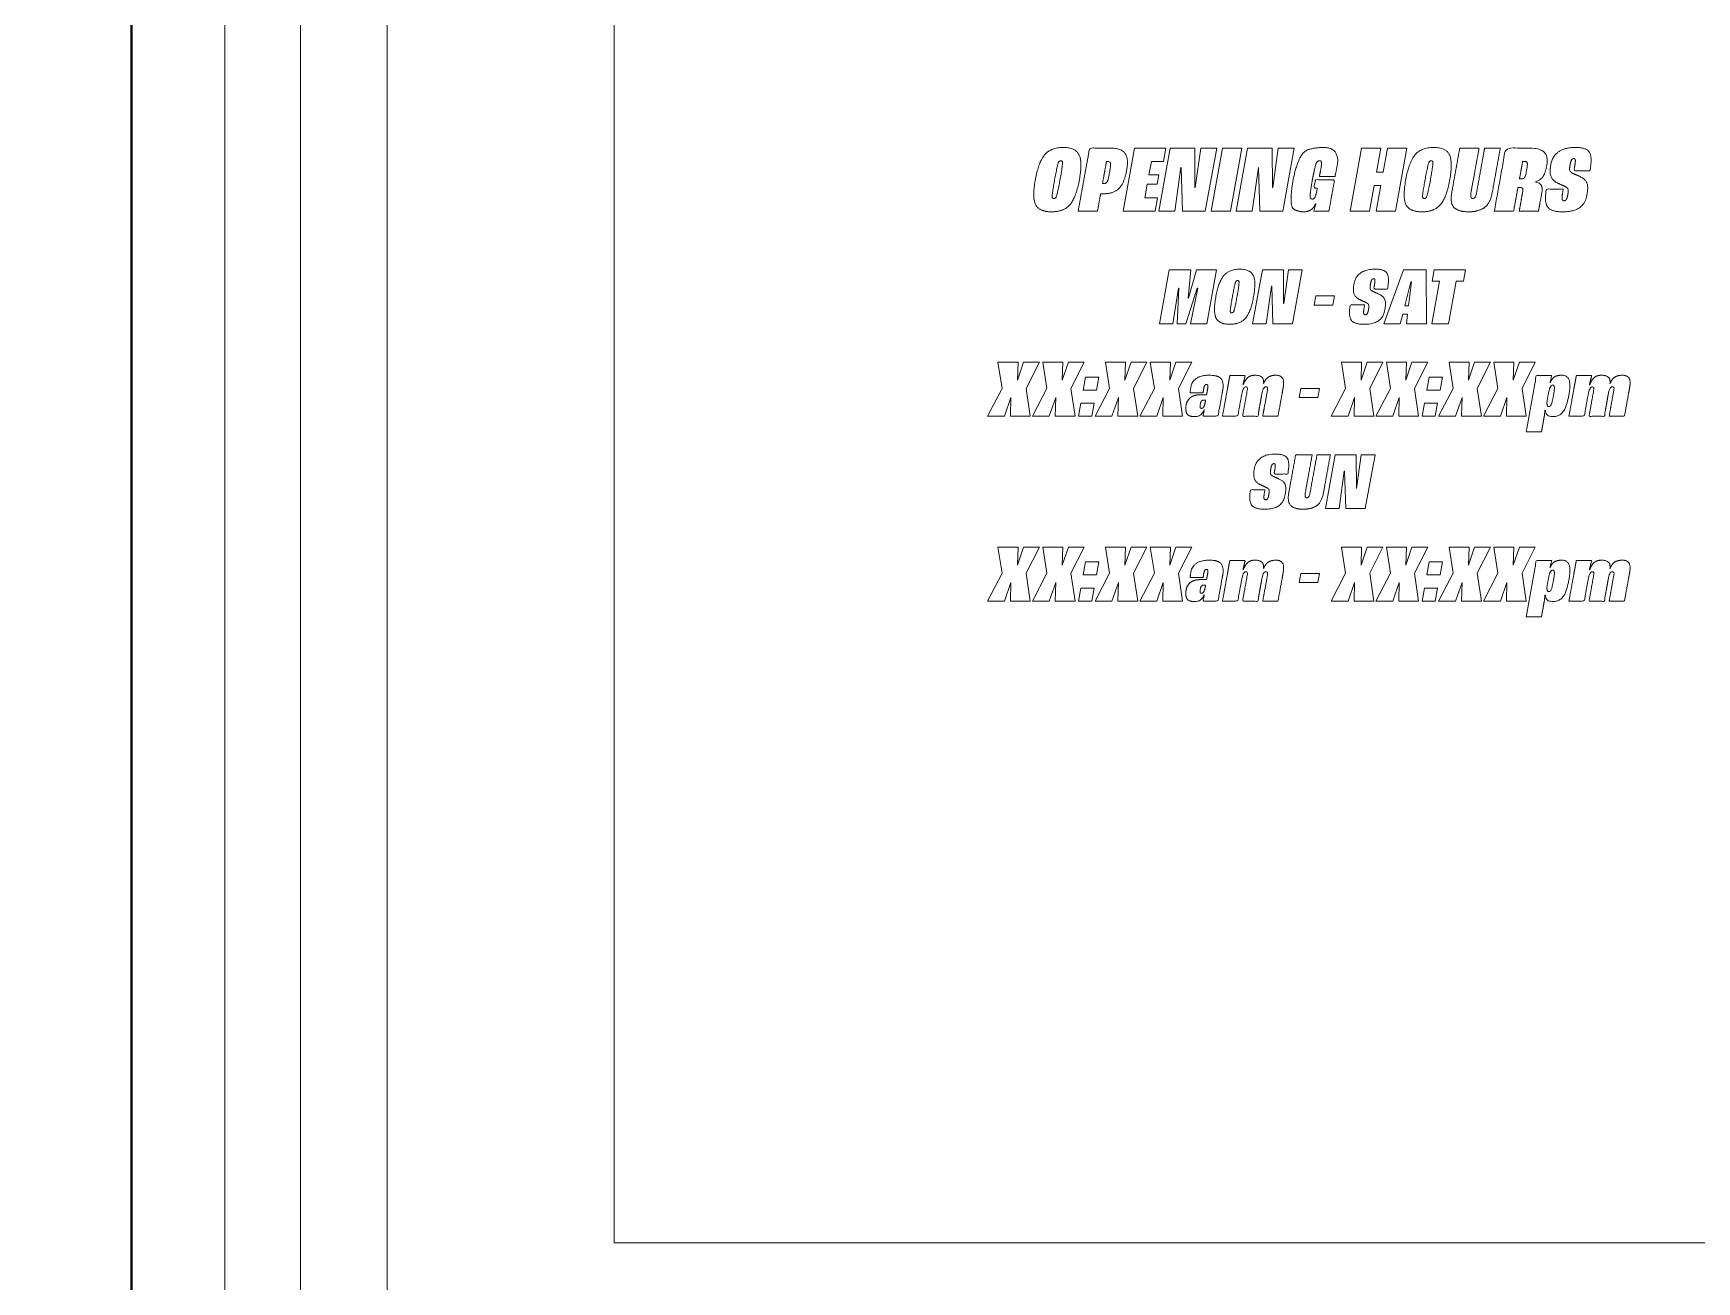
# Model space of a CAD drawing. Header units: millimetres. Extents: x -159872 to 386485, y -250577 to 158966.
# Drawn here: x 227462 to 228342, y 15908 to 16568 of the extents above; entities that cross this region are included whole.
import ezdxf

# ---------------------------------------------------------------- set-up
doc = ezdxf.new("R2010")
doc.units = ezdxf.units.MM
for name, color, linetype, lineweight in [('LDS-elevation', 7, 'Continuous', 9), ('LDS-ffe-signage and brand comms', 2, 'Continuous', 13), ('LDS-struct-extg-doors windows', 7, 'Continuous', 9), ('LDS-struct-extg-walls', 1, 'Continuous', 40)]:
    doc.layers.add(name, color=color, linetype=linetype, lineweight=lineweight)

# ---------------------------------------------------------------- blocks, each defined once
blk = doc.blocks.new('Group-204')
at = {"layer": 'LDS-elevation', "color": 7, "lineweight": 18, "flags": 128}
blk.add_lwpolyline([(166840.51, 54373.52), (166840.51, 52080.25), (166838.59, 52080.25), (166838.59, 52072.66), (166835.34, 52065.81), (166831.62, 52059.75), (166825.46, 52053.59), (166817.8, 52049.16), (166813.59, 52047.74), (166813.59, 52035.25), (166812.39, 52026.34), (166810.18, 52020.5), (166806.62, 52014.75), (166802.54, 52009.43), (166796.73, 52006.09), (166788.59, 52002.74), (166788.59, 51629.59), (177637.74, 51629.59)], dxfattribs=at)
blk.add_lwpolyline([(167095.9, 53514.19), (167842.18, 53514.19), (167842.18, 52385.83), (167095.9, 52385.83)], close=True, dxfattribs=at)
at = {"layer": 'LDS-struct-extg-doors windows', "color": 7}
for p, q in [((166889.9, 51629.59), (166889.9, 54531.68)), ((166929.9, 51735.14), (166929.9, 53674.19)), ((166975.9, 51735.14), (166975.9, 53634.19)), ((167095.9, 52385.83), (167095.9, 53514.19)), ((167842.18, 52385.83), (167095.9, 52385.83))]:
    blk.add_line(p, q, dxfattribs=at)
at = {"layer": 'LDS-struct-extg-walls', "color": 7}
blk.add_line((166840.51, 52080.25), (166840.51, 54531.68), dxfattribs=at)
blk.add_line((166840.51, 52080.25), (166840.51, 54531.68), dxfattribs=at)
blk = doc.blocks.new('Group-317')
at = {"layer": 'LDS-ffe-signage and brand comms', "color": 7, "lineweight": 5, "flags": 128}
for points in [[(167365.17, 52931.71), (167382.17, 52931.71), (167383.44, 52938.76), (167376.66, 52938.76), (167377.98, 52946.06), (167383.19, 52946.06), (167384.06, 52950.88), (167378.85, 52950.88), (167380.15, 52958.02), (167386.52, 52958.02), (167387.8, 52965.07), (167371.21, 52965.07)], [(167384.04, 52931.71), (167392.54, 52931.71), (167395.78, 52954.88), (167395.91, 52954.88), (167396.65, 52931.71), (167408.71, 52931.71), (167414.75, 52965.07), (167406.26, 52965.07), (167403.37, 52944.18), (167403.23, 52944.18), (167403.17, 52965.07), (167390.09, 52965.07)], [(167411.78, 52931.71), (167421.99, 52931.71), (167428.03, 52965.07), (167417.82, 52965.07)], [(167425.03, 52931.71), (167433.52, 52931.71), (167436.76, 52954.88), (167436.9, 52954.88), (167437.63, 52931.71), (167449.69, 52931.71), (167455.74, 52965.07), (167447.24, 52965.07), (167444.35, 52944.18), (167444.21, 52944.18), (167444.15, 52965.07), (167431.07, 52965.07)], [(167485.39, 52931.71), (167495.6, 52931.71), (167498.06, 52945.3), (167501.49, 52945.3), (167499.03, 52931.71), (167509.31, 52931.71), (167515.35, 52965.07), (167505.07, 52965.07), (167502.76, 52952.29), (167499.33, 52952.29), (167501.64, 52965.07), (167491.43, 52965.07)], [(167384.49, 52872.17), (167391.52, 52872.17), (167394.46, 52890.95), (167394.63, 52890.95), (167393.87, 52872.17), (167398.44, 52872.17), (167404.48, 52890.95), (167404.72, 52890.95), (167400.79, 52872.17), (167409.53, 52872.17), (167414.69, 52900.71), (167403.96, 52900.71), (167399.77, 52885.61), (167399.59, 52885.61), (167400.97, 52900.71), (167389.66, 52900.71)], [(167433.72, 52872.17), (167440.99, 52872.17), (167443.76, 52891.99), (167443.88, 52891.99), (167444.51, 52872.17), (167454.83, 52872.17), (167460, 52900.71), (167452.73, 52900.71), (167450.26, 52882.84), (167450.14, 52882.84), (167450.09, 52900.71), (167438.89, 52900.71)], [(167515.18, 52872.17), (167525.73, 52872.17), (167525.73, 52872.17), (167525.62, 52900.71), (167525.62, 52900.71), (167513.55, 52900.71), (167513.55, 52900.71), (167503.16, 52872.17), (167503.16, 52872.17), (167511.89, 52872.17), (167511.89, 52872.17), (167513.17, 52877.29), (167513.17, 52877.29), (167515.75, 52877.29), (167515.75, 52877.29), (167515.18, 52872.17)], [(167528.62, 52872.17), (167537.35, 52872.17), (167541.43, 52894.68), (167545.36, 52894.68), (167546.45, 52900.71), (167529.86, 52900.71), (167528.77, 52894.68), (167532.7, 52894.68)], [(167466.29, 52882.05), (167476.2, 52882.05), (167477.06, 52886.83), (167467.16, 52886.83)], [(167514.26, 52881.67), (167517.37, 52894.33), (167517.37, 52894.33), (167517.72, 52894.33), (167517.72, 52894.33), (167516.25, 52881.67), (167516.25, 52881.67), (167514.26, 52881.67)], [(167293.48, 52823.24), (167302.45, 52823.24), (167305.87, 52833.05), (167305.61, 52823.24), (167316.11, 52823.24), (167313.91, 52837.95), (167320.93, 52851.78), (167312.54, 52851.78), (167309.31, 52842.33), (167309.61, 52851.78), (167299, 52851.78), (167301.19, 52837.95)], [(167317.19, 52823.24), (167326.16, 52823.24), (167329.58, 52833.05), (167329.33, 52823.24), (167339.82, 52823.24), (167337.62, 52837.95), (167344.64, 52851.78), (167336.26, 52851.78), (167333.02, 52842.33), (167333.33, 52851.78), (167322.72, 52851.78), (167324.9, 52837.95)], [(167350.36, 52823.24), (167359.33, 52823.24), (167362.75, 52833.05), (167362.5, 52823.24), (167372.99, 52823.24), (167370.79, 52837.95), (167377.81, 52851.78), (167369.43, 52851.78), (167366.19, 52842.33), (167366.49, 52851.78), (167355.89, 52851.78), (167358.07, 52837.95)], [(167374.08, 52823.24), (167383.05, 52823.24), (167386.46, 52833.05), (167386.21, 52823.24), (167396.71, 52823.24), (167394.5, 52837.95), (167401.52, 52851.78), (167393.14, 52851.78), (167389.9, 52842.33), (167390.21, 52851.78), (167379.6, 52851.78), (167381.78, 52837.95)], [(167475.25, 52823.24), (167484.22, 52823.24), (167487.64, 52833.05), (167487.38, 52823.24), (167497.88, 52823.24), (167495.68, 52837.95), (167502.7, 52851.78), (167494.31, 52851.78), (167491.08, 52842.33), (167491.38, 52851.78), (167480.77, 52851.78), (167482.96, 52837.95)], [(167498.96, 52823.24), (167507.93, 52823.24), (167511.35, 52833.05), (167511.1, 52823.24), (167521.59, 52823.24), (167519.39, 52837.95), (167526.41, 52851.78), (167518.03, 52851.78), (167514.79, 52842.33), (167515.09, 52851.78), (167504.49, 52851.78), (167506.67, 52837.95)], [(167532.13, 52823.24), (167541.1, 52823.24), (167544.52, 52833.05), (167544.27, 52823.24), (167554.76, 52823.24), (167552.56, 52837.95), (167559.58, 52851.78), (167551.2, 52851.78), (167547.96, 52842.33), (167548.26, 52851.78), (167537.66, 52851.78), (167539.84, 52837.95)], [(167555.85, 52823.24), (167564.82, 52823.24), (167568.23, 52833.05), (167567.98, 52823.24), (167578.48, 52823.24), (167576.27, 52837.95), (167583.29, 52851.78), (167574.91, 52851.78), (167571.67, 52842.33), (167571.98, 52851.78), (167561.37, 52851.78), (167563.55, 52837.95)], [(167344.14, 52837.08), (167351.12, 52837.08), (167351.12, 52837.08), (167352.36, 52843.93), (167352.36, 52843.93), (167345.38, 52843.93), (167345.38, 52843.93), (167344.14, 52837.08)], [(167525.91, 52837.08), (167532.89, 52837.08), (167532.89, 52837.08), (167534.13, 52843.93), (167534.13, 52843.93), (167527.15, 52843.93), (167527.15, 52843.93), (167525.91, 52837.08)], [(167458.4, 52833.13), (167468.31, 52833.13), (167469.17, 52837.9), (167459.26, 52837.9)], [(167341.63, 52823.24), (167348.61, 52823.24), (167348.61, 52823.24), (167349.85, 52830.1), (167349.85, 52830.1), (167342.87, 52830.1), (167342.87, 52830.1), (167341.63, 52823.24)], [(167523.4, 52823.24), (167530.38, 52823.24), (167530.38, 52823.24), (167531.62, 52830.1), (167531.62, 52830.1), (167524.64, 52830.1), (167524.64, 52830.1), (167523.4, 52823.24)], [(167472.21, 52774.32), (167479.48, 52774.32), (167482.25, 52794.14), (167482.37, 52794.14), (167483, 52774.32), (167493.32, 52774.32), (167498.49, 52802.86), (167491.22, 52802.86), (167488.74, 52784.99), (167488.63, 52784.99), (167488.58, 52802.86), (167477.38, 52802.86)], [(167293.48, 52725.39), (167302.45, 52725.39), (167305.87, 52735.19), (167305.61, 52725.39), (167316.11, 52725.39), (167313.9, 52740.09), (167320.93, 52753.93), (167312.54, 52753.93), (167309.31, 52744.48), (167309.61, 52753.93), (167299, 52753.93), (167301.19, 52740.09)], [(167317.19, 52725.39), (167326.16, 52725.39), (167329.58, 52735.19), (167329.33, 52725.39), (167339.82, 52725.39), (167337.62, 52740.09), (167344.64, 52753.93), (167336.26, 52753.93), (167333.02, 52744.48), (167333.33, 52753.93), (167322.72, 52753.93), (167324.9, 52740.09)], [(167344.14, 52739.23), (167351.12, 52739.23), (167351.12, 52739.23), (167352.36, 52746.08), (167352.36, 52746.08), (167345.38, 52746.08), (167345.38, 52746.08), (167344.14, 52739.23)], [(167350.36, 52725.39), (167359.33, 52725.39), (167362.75, 52735.19), (167362.5, 52725.39), (167372.99, 52725.39), (167370.79, 52740.09), (167377.81, 52753.93), (167369.43, 52753.93), (167366.19, 52744.48), (167366.49, 52753.93), (167355.89, 52753.93), (167358.07, 52740.09)], [(167374.08, 52725.39), (167383.05, 52725.39), (167386.46, 52735.19), (167386.21, 52725.39), (167396.71, 52725.39), (167394.5, 52740.09), (167401.52, 52753.93), (167393.14, 52753.93), (167389.9, 52744.48), (167390.21, 52753.93), (167379.6, 52753.93), (167381.78, 52740.09)], [(167475.25, 52725.39), (167484.22, 52725.39), (167487.64, 52735.19), (167487.38, 52725.39), (167497.88, 52725.39), (167495.68, 52740.09), (167502.7, 52753.93), (167494.31, 52753.93), (167491.08, 52744.48), (167491.38, 52753.93), (167480.77, 52753.93), (167482.96, 52740.09)], [(167498.96, 52725.39), (167507.93, 52725.39), (167511.35, 52735.19), (167511.1, 52725.39), (167521.59, 52725.39), (167519.39, 52740.09), (167526.41, 52753.93), (167518.03, 52753.93), (167514.79, 52744.48), (167515.09, 52753.93), (167504.49, 52753.93), (167506.67, 52740.09)], [(167525.91, 52739.23), (167532.89, 52739.23), (167532.89, 52739.23), (167534.13, 52746.08), (167534.13, 52746.08), (167527.15, 52746.08), (167527.15, 52746.08), (167525.91, 52739.23)], [(167532.13, 52725.39), (167541.1, 52725.39), (167544.52, 52735.19), (167544.27, 52725.39), (167554.76, 52725.39), (167552.56, 52740.09), (167559.58, 52753.93), (167551.2, 52753.93), (167547.96, 52744.48), (167548.26, 52753.93), (167537.66, 52753.93), (167539.84, 52740.09)], [(167555.85, 52725.39), (167564.81, 52725.39), (167568.23, 52735.19), (167567.98, 52725.39), (167578.48, 52725.39), (167576.27, 52740.09), (167583.29, 52753.93), (167574.91, 52753.93), (167571.67, 52744.48), (167571.98, 52753.93), (167561.37, 52753.93), (167563.55, 52740.09)], [(167458.4, 52735.28), (167468.31, 52735.28), (167469.17, 52740.05), (167459.26, 52740.05)], [(167341.63, 52725.39), (167348.61, 52725.39), (167348.61, 52725.39), (167349.85, 52732.24), (167349.85, 52732.24), (167342.87, 52732.24), (167342.87, 52732.24), (167341.63, 52725.39)], [(167523.4, 52725.39), (167530.38, 52725.39), (167530.38, 52725.39), (167531.62, 52732.24), (167531.62, 52732.24), (167524.64, 52732.24), (167524.64, 52732.24), (167523.4, 52725.39)]]:
    blk.add_lwpolyline(points, close=True, dxfattribs=at)
at = {"layer": 'LDS-ffe-signage and brand comms', "color": 7, "lineweight": 5}
for points in [[(167327.34, 52931.36), (167333.76, 52931.36), (167340.33, 52938.77), (167343.8, 52957.9), (167339.88, 52965.42), (167327.14, 52965.42), (167320.5, 52957.9), (167317.01, 52938.62), (167320.97, 52931.36), (167327.34, 52931.36)], [(167523.32, 52931.36), (167529.75, 52931.36), (167536.32, 52938.77), (167539.78, 52957.9), (167535.87, 52965.42), (167523.12, 52965.42), (167516.48, 52957.9), (167512.99, 52938.62), (167516.95, 52931.36), (167523.32, 52931.36)], [(167328.62, 52938.4), (167328.2, 52938.4), (167327.5, 52939.05), (167328.37, 52945.01), (167329.62, 52951.91), (167330.87, 52957.67), (167331.82, 52958.38), (167332.62, 52958.38), (167333.3, 52957.67), (167332.5, 52951.91), (167331.25, 52945.01), (167329.93, 52939.05), (167329, 52938.4), (167328.62, 52938.4)], [(167524.6, 52938.4), (167524.19, 52938.4), (167523.49, 52939.05), (167524.36, 52945.01), (167525.61, 52951.91), (167526.86, 52957.67), (167527.81, 52958.38), (167528.6, 52958.38), (167529.29, 52957.67), (167528.48, 52951.91), (167527.23, 52945.01), (167525.92, 52939.05), (167524.99, 52938.4), (167524.6, 52938.4)], [(167421.62, 52871.86), (167427.11, 52871.86), (167432.73, 52878.21), (167435.7, 52894.57), (167432.35, 52901.01), (167421.44, 52901.01), (167415.76, 52894.57), (167412.78, 52878.08), (167416.16, 52871.86), (167421.62, 52871.86)], [(167422.71, 52877.89), (167422.36, 52877.89), (167421.75, 52878.45), (167422.5, 52883.54), (167423.57, 52889.45), (167424.64, 52894.37), (167425.45, 52894.98), (167426.13, 52894.98), (167426.72, 52894.37), (167426.03, 52889.45), (167424.96, 52883.54), (167423.84, 52878.45), (167423.04, 52877.89), (167422.71, 52877.89)]]:
    blk.add_open_spline(points, degree=2, dxfattribs=at)
for points, knots in [([(167460.66, 52931.36), (167462.92, 52931.36), (167466.13, 52933.36), (167467.1, 52935.87), (167467.17, 52935.87), (167467.24, 52935.87), (167466.97, 52934.65), (167466.29, 52932.32), (167466.07, 52931.71), (167470.08, 52931.71), (167474.09, 52931.71), (167475.59, 52940), (167477.09, 52948.29), (167472.02, 52948.29), (167466.95, 52948.29), (167466.55, 52946.11), (167466.16, 52943.93), (167467.09, 52943.93), (167468.01, 52943.93), (167467.94, 52943.55), (167467.41, 52940.62), (167466.2, 52938.1), (167464.89, 52938.1), (167463.96, 52938.74), (167464.68, 52944.48), (167465.93, 52951.38), (167467.33, 52957.5), (167468.62, 52958.38), (167470.06, 52958.38), (167470.28, 52956.48), (167469.55, 52952.45), (167469.14, 52950.55), (167469.04, 52950.01), (167473.15, 52950.01), (167477.27, 52950.01), (167477.44, 52950.7), (167477.94, 52952.95), (167479.22, 52960.06), (167475.94, 52965.42), (167466.8, 52965.42), (167459.89, 52963.17), (167456.05, 52953.16), (167454.18, 52942.87), (167454, 52933.28), (167458.48, 52931.36), (167460.66, 52931.36)], [0, 0, 0, 0.012693, 0.025386, 0.025386, 0.025714, 0.025714, 0.031595, 0.037477, 0.037477, 0.074065, 0.074065, 0.150974, 0.150974, 0.197272, 0.197272, 0.217505, 0.217505, 0.225959, 0.225959, 0.229479, 0.253132, 0.276784, 0.300437, 0.32409, 0.347743, 0.371395, 0.395048, 0.418701, 0.442354, 0.466006, 0.489659, 0.513312, 0.513312, 0.692343, 0.692343, 0.723108, 0.753874, 0.78464, 0.815406, 0.846171, 0.876937, 0.907703, 0.938469, 0.969234, 1, 1, 1]), ([(167597.82, 52931.36), (167603.78, 52931.36), (167609.79, 52935.82), (167611.2, 52943.61), (167610.71, 52946.76), (167609.79, 52947.94), (167609.17, 52948.73), (167606.86, 52950.09), (167605.62, 52950.62), (167604.42, 52951.11), (167602.44, 52952.07), (167602.05, 52952.44), (167601.55, 52952.83), (167601.39, 52954.5), (167602.06, 52958.23), (167602.97, 52959.54), (167604.46, 52959.54), (167604.53, 52957.44), (167603.74, 52953.1), (167607.99, 52953.1), (167612.24, 52953.1), (167613.53, 52960.25), (167610.36, 52965.42), (167598.8, 52965.42), (167592.29, 52960.65), (167590.85, 52952.7), (167591.82, 52949.15), (167592.79, 52948.24), (167593.66, 52947.36), (167596.08, 52946.08), (167596.99, 52945.7), (167597.98, 52945.25), (167599.73, 52944.41), (167600.18, 52944.03), (167600.62, 52943.61), (167600.82, 52942.26), (167600.14, 52938.49), (167599.31, 52937.24), (167597.56, 52937.24), (167597.36, 52939.43), (167598.08, 52943.42), (167593.63, 52943.42), (167589.17, 52943.42), (167588.02, 52937.07), (167591.24, 52931.36), (167597.82, 52931.36)], [0, 0, 0, 0.026662, 0.053323, 0.079985, 0.106646, 0.106646, 0.124732, 0.142818, 0.142818, 0.160158, 0.177498, 0.177498, 0.197322, 0.217147, 0.236972, 0.256797, 0.276622, 0.296447, 0.296447, 0.315565, 0.315565, 0.348253, 0.380942, 0.41363, 0.446318, 0.479006, 0.511695, 0.511695, 0.542085, 0.572475, 0.572475, 0.606275, 0.640074, 0.640074, 0.675092, 0.710109, 0.745127, 0.780145, 0.815162, 0.85018, 0.85018, 0.888617, 0.888617, 0.944309, 1, 1, 1]), ([(167341.45, 52931.71), (167346.56, 52931.71), (167351.66, 52931.71), (167352.49, 52936.32), (167353.33, 52940.94), (167354.32, 52940.94), (167360.2, 52940.94), (167365.86, 52946.53), (167368.27, 52959.87), (167363.96, 52965.07), (167352.87, 52965.07), (167347.49, 52965.07), (167344.47, 52948.39), (167341.45, 52931.71)], [0, 0, 0, 0.103274, 0.103274, 0.198135, 0.198135, 0.218249, 0.317045, 0.415841, 0.514638, 0.613434, 0.706546, 0.706546, 1, 1, 1]), ([(167354.3, 52946.31), (167355.36, 52952.17), (167356.42, 52958.02), (167356.84, 52958.02), (167358.33, 52958.02), (167358.71, 52955.91), (167357.32, 52948.19), (167356.16, 52946.31), (167354.72, 52946.31), (167354.3, 52946.31)], [0, 0, 0, 0.535546, 0.535546, 0.572652, 0.669754, 0.766855, 0.863957, 0.961058, 1, 1, 1]), ([(167547.99, 52931.36), (167553.07, 52931.36), (167559.44, 52935.58), (167562.68, 52953.46), (167564.78, 52965.07), (167560.64, 52965.07), (167556.49, 52965.07), (167554.39, 52953.49), (167552.29, 52941.9), (167551.87, 52939.55), (167550.9, 52938.45), (167549.56, 52938.45), (167548.92, 52939.55), (167551.45, 52953.49), (167553.55, 52965.07), (167548.44, 52965.07), (167543.33, 52965.07), (167541.23, 52953.46), (167537.99, 52935.58), (167542.9, 52931.36), (167547.99, 52931.36)], [0, 0, 0, 0.069697, 0.139395, 0.268372, 0.268372, 0.313686, 0.313686, 0.442371, 0.442371, 0.468557, 0.494743, 0.520929, 0.547115, 0.675801, 0.675801, 0.731628, 0.731628, 0.860605, 0.930303, 1, 1, 1]), ([(167561.62, 52931.71), (167566.73, 52931.71), (167571.83, 52931.71), (167572.97, 52937.97), (167574.1, 52944.23), (167574.58, 52944.23), (167576.09, 52944.23), (167576.91, 52943.46), (167575.75, 52937.04), (167574.78, 52931.71), (167579.89, 52931.71), (167584.99, 52931.71), (167585.9, 52936.76), (167587.21, 52943.97), (167585.76, 52946.65), (167583.14, 52947.22), (167583.14, 52947.25), (167583.15, 52947.28), (167586.05, 52948), (167588.63, 52951.79), (167590.16, 52960.27), (167586.34, 52965.07), (167573.46, 52965.07), (167567.67, 52965.07), (167564.65, 52948.39), (167561.62, 52931.71)], [0, 0, 0, 0.104554, 0.104554, 0.234917, 0.234917, 0.244751, 0.265864, 0.286976, 0.389067, 0.389067, 0.485367, 0.485367, 0.582106, 0.623672, 0.665239, 0.665239, 0.665653, 0.665653, 0.712051, 0.758449, 0.804847, 0.851245, 0.889123, 0.889123, 1, 1, 1]), ([(167574.92, 52948.75), (167575.76, 52953.38), (167576.6, 52958.02), (167577.08, 52958.02), (167578.84, 52958.02), (167579.24, 52956.32), (167578.13, 52950.16), (167577.04, 52948.75), (167575.36, 52948.75), (167574.92, 52948.75)], [0, 0, 0, 0.436505, 0.436505, 0.480964, 0.599967, 0.71897, 0.837973, 0.956976, 1, 1, 1]), ([(167492.76, 52871.86), (167497.86, 52871.86), (167503.01, 52875.68), (167504.22, 52882.35), (167503.79, 52885.04), (167503.01, 52886.05), (167502.48, 52886.73), (167500.5, 52887.89), (167499.44, 52888.34), (167498.42, 52888.77), (167496.72, 52889.58), (167496.38, 52889.91), (167495.96, 52890.23), (167495.82, 52891.66), (167496.4, 52894.85), (167497.17, 52895.98), (167498.45, 52895.98), (167498.5, 52894.18), (167497.83, 52890.47), (167501.47, 52890.47), (167505.1, 52890.47), (167506.21, 52896.59), (167503.49, 52901.01), (167493.6, 52901.01), (167488.04, 52896.92), (167486.81, 52890.12), (167487.63, 52887.09), (167488.46, 52886.31), (167489.2, 52885.56), (167491.28, 52884.46), (167492.05, 52884.14), (167492.91, 52883.75), (167494.4, 52883.03), (167494.78, 52882.71), (167495.16, 52882.35), (167495.33, 52881.19), (167494.75, 52877.97), (167494.04, 52876.9), (167492.54, 52876.9), (167492.37, 52878.77), (167492.99, 52882.18), (167489.18, 52882.18), (167485.37, 52882.18), (167484.39, 52876.75), (167487.13, 52871.86), (167492.76, 52871.86)], [0, 0, 0, 0.026586, 0.053172, 0.079758, 0.106345, 0.106345, 0.124386, 0.142427, 0.142427, 0.159712, 0.176997, 0.176997, 0.196811, 0.216624, 0.236438, 0.256252, 0.276066, 0.295879, 0.295879, 0.31499, 0.31499, 0.347666, 0.380342, 0.413018, 0.445693, 0.478369, 0.511045, 0.511045, 0.541333, 0.57162, 0.57162, 0.605354, 0.639088, 0.639088, 0.674195, 0.709302, 0.744409, 0.779517, 0.814624, 0.849731, 0.849731, 0.888287, 0.888287, 0.944143, 1, 1, 1]), ([(167402.95, 52823.03), (167405.28, 52823.03), (167407.64, 52825.13), (167408.22, 52826.89), (167408.25, 52826.89), (167408.28, 52826.89), (167408.14, 52826.11), (167407.55, 52823.99), (167407.33, 52823.24), (167411.37, 52823.24), (167415.42, 52823.24), (167416.67, 52830.12), (167418.6, 52840.8), (167415.76, 52844.89), (167406.22, 52844.89), (167401.59, 52841.41), (167400.81, 52837.11), (167400.66, 52835.87), (167400.66, 52835.65), (167404.12, 52835.65), (167407.58, 52835.65), (167407.61, 52836.04), (167407.72, 52837.02), (167408.05, 52838.85), (167408.7, 52839.98), (167409.94, 52839.98), (167410.18, 52838.99), (167409.65, 52836.08), (167409.38, 52834.6), (167407.77, 52834.6), (167402.82, 52834.6), (167399.01, 52831.69), (167398.09, 52826.61), (167399.52, 52823.03), (167402.95, 52823.03)], [0, 0, 0, 0.008532, 0.017064, 0.017064, 0.017195, 0.017195, 0.020847, 0.024499, 0.024499, 0.043412, 0.043412, 0.07606, 0.094135, 0.112211, 0.130286, 0.148361, 0.166436, 0.184512, 0.184512, 0.460365, 0.460365, 0.491537, 0.522709, 0.553882, 0.585054, 0.616226, 0.647398, 0.679483, 0.679483, 0.713976, 0.785482, 0.856988, 0.928494, 1, 1, 1]), ([(167417.8, 52823.24), (167421.84, 52823.24), (167425.89, 52823.24), (167426.96, 52829.18), (167428.35, 52836.85), (167429.43, 52838.77), (167430.84, 52838.77), (167431.03, 52837.7), (167429.63, 52829.97), (167428.41, 52823.24), (167432.45, 52823.24), (167436.5, 52823.24), (167437.59, 52829.29), (167439, 52837.07), (167440.09, 52838.77), (167441.5, 52838.77), (167441.7, 52837.7), (167440.3, 52829.97), (167439.08, 52823.24), (167443.12, 52823.24), (167447.17, 52823.24), (167448.51, 52830.61), (167450.56, 52841.96), (167448.52, 52844.88), (167443.43, 52844.88), (167440.25, 52842.58), (167439.54, 52840.33), (167439.51, 52840.33), (167439.48, 52840.33), (167439.77, 52842.93), (167437.49, 52844.88), (167432.48, 52844.88), (167429.6, 52842.18), (167428.76, 52839.77), (167428.71, 52839.77), (167428.65, 52839.77), (167429.21, 52842.22), (167429.77, 52844.67), (167425.72, 52844.67), (167421.68, 52844.67), (167419.74, 52833.96), (167417.8, 52823.24)], [0, 0, 0, 0.013406, 0.013406, 0.033419, 0.039229, 0.045039, 0.05085, 0.05666, 0.095384, 0.095384, 0.11831, 0.11831, 0.15316, 0.163097, 0.173033, 0.18297, 0.192906, 0.259128, 0.259128, 0.298335, 0.298335, 0.370956, 0.410051, 0.449145, 0.488239, 0.527333, 0.527333, 0.527807, 0.527807, 0.571232, 0.614657, 0.658082, 0.701508, 0.701508, 0.702511, 0.702511, 0.745386, 0.745386, 0.814356, 0.814356, 1, 1, 1]), ([(167578.48, 52814.96), (167582.53, 52814.96), (167586.57, 52814.96), (167587.24, 52818.67), (167588.04, 52823.06), (167588.32, 52825.65), (167588.45, 52826.62), (167588.51, 52826.62), (167588.57, 52826.62), (167588.59, 52824.8), (167590.41, 52823.02), (167595.77, 52823.02), (167599.84, 52827.67), (167602.13, 52840.32), (167600.1, 52844.89), (167594.73, 52844.89), (167592.03, 52843.07), (167591.15, 52840.9), (167591.12, 52840.9), (167591.1, 52840.9), (167591.52, 52842.78), (167591.95, 52844.67), (167587.91, 52844.67), (167583.86, 52844.67), (167581.17, 52829.81), (167578.48, 52814.96)], [0, 0, 0, 0.130191, 0.130191, 0.25148, 0.273793, 0.296107, 0.296107, 0.297443, 0.297443, 0.338806, 0.380168, 0.42153, 0.462892, 0.504255, 0.545617, 0.586979, 0.628342, 0.628342, 0.628845, 0.628845, 0.662904, 0.662904, 0.734144, 0.734144, 1, 1, 1]), ([(167601.1, 52823.24), (167605.15, 52823.24), (167609.19, 52823.24), (167610.27, 52829.18), (167611.66, 52836.85), (167612.74, 52838.77), (167614.15, 52838.77), (167614.33, 52837.7), (167612.93, 52829.97), (167611.71, 52823.24), (167615.76, 52823.24), (167619.81, 52823.24), (167620.9, 52829.29), (167622.31, 52837.07), (167623.39, 52838.77), (167624.8, 52838.77), (167625, 52837.7), (167623.6, 52829.97), (167622.39, 52823.24), (167626.43, 52823.24), (167630.48, 52823.24), (167631.81, 52830.61), (167633.87, 52841.96), (167631.83, 52844.88), (167626.73, 52844.88), (167623.56, 52842.58), (167622.84, 52840.33), (167622.81, 52840.33), (167622.79, 52840.33), (167623.08, 52842.93), (167620.79, 52844.88), (167615.78, 52844.88), (167612.9, 52842.18), (167612.07, 52839.77), (167612.01, 52839.77), (167611.95, 52839.77), (167612.51, 52842.22), (167613.08, 52844.67), (167609.03, 52844.67), (167604.99, 52844.67), (167603.04, 52833.96), (167601.1, 52823.24)], [0, 0, 0, 0.013406, 0.013406, 0.033419, 0.039229, 0.045039, 0.05085, 0.05666, 0.095384, 0.095384, 0.11831, 0.11831, 0.15316, 0.163097, 0.173033, 0.18297, 0.192906, 0.259128, 0.259128, 0.298336, 0.298336, 0.370956, 0.410051, 0.449145, 0.488239, 0.527334, 0.527334, 0.527807, 0.527807, 0.571232, 0.614657, 0.658082, 0.701507, 0.701507, 0.702511, 0.702511, 0.745386, 0.745386, 0.814356, 0.814356, 1, 1, 1]), ([(167590.51, 52828.27), (167589.72, 52828.27), (167589.35, 52830.32), (167589.91, 52833.41), (167590.69, 52837.71), (167591.81, 52839.64), (167593.21, 52839.64), (167593.57, 52837.71), (167592.24, 52830.39), (167591.12, 52828.27), (167590.51, 52828.27)], [0, 0, 0, 0.079608, 0.159215, 0.212283, 0.343569, 0.474855, 0.606141, 0.737428, 0.868714, 1, 1, 1]), ([(167406.73, 52827.36), (167406.16, 52827.36), (167405.84, 52828.3), (167406.25, 52830.57), (167406.97, 52831.7), (167408.42, 52831.7), (167408.86, 52831.7), (167408.76, 52831.18), (167408.33, 52828.77), (167407.34, 52827.36), (167406.73, 52827.36)], [0, 0, 0, 0.114337, 0.228673, 0.34301, 0.457347, 0.506954, 0.506954, 0.566855, 0.783428, 1, 1, 1]), ([(167440.02, 52774.01), (167445.12, 52774.01), (167450.27, 52777.83), (167451.48, 52784.5), (167451.05, 52787.19), (167450.27, 52788.2), (167449.73, 52788.88), (167447.76, 52790.04), (167446.7, 52790.49), (167445.68, 52790.92), (167443.98, 52791.73), (167443.64, 52792.06), (167443.22, 52792.38), (167443.08, 52793.81), (167443.66, 52797), (167444.43, 52798.13), (167445.71, 52798.13), (167445.76, 52796.33), (167445.09, 52792.62), (167448.72, 52792.62), (167452.36, 52792.62), (167453.47, 52798.74), (167450.75, 52803.16), (167440.86, 52803.16), (167435.29, 52799.07), (167434.06, 52792.27), (167434.89, 52789.24), (167435.72, 52788.46), (167436.46, 52787.71), (167438.53, 52786.61), (167439.31, 52786.29), (167440.16, 52785.9), (167441.66, 52785.18), (167442.04, 52784.86), (167442.42, 52784.5), (167442.59, 52783.34), (167442, 52780.12), (167441.3, 52779.04), (167439.8, 52779.04), (167439.63, 52780.92), (167440.25, 52784.33), (167436.44, 52784.33), (167432.62, 52784.33), (167431.64, 52778.9), (167434.39, 52774.01), (167440.02, 52774.01)], [0, 0, 0, 0.026538, 0.053077, 0.079615, 0.106154, 0.106154, 0.124139, 0.142124, 0.142124, 0.159394, 0.176664, 0.176664, 0.196542, 0.216421, 0.236299, 0.256177, 0.276056, 0.295934, 0.295934, 0.315107, 0.315107, 0.347889, 0.380671, 0.413454, 0.446236, 0.479018, 0.511801, 0.511801, 0.542187, 0.572573, 0.572573, 0.606231, 0.639888, 0.639888, 0.674916, 0.709943, 0.744971, 0.779998, 0.815026, 0.850053, 0.850053, 0.88854, 0.88854, 0.94427, 1, 1, 1]), ([(167460.5, 52774.01), (167464.86, 52774.01), (167470.3, 52777.62), (167473.08, 52792.92), (167474.87, 52802.85), (167471.33, 52802.85), (167467.78, 52802.85), (167465.98, 52792.94), (167464.19, 52783.03), (167463.82, 52781.02), (167462.99, 52780.08), (167461.85, 52780.08), (167461.3, 52781.02), (167463.46, 52792.94), (167465.26, 52802.85), (167460.89, 52802.85), (167456.52, 52802.85), (167454.72, 52792.92), (167451.95, 52777.62), (167456.15, 52774.01), (167460.5, 52774.01)], [0, 0, 0, 0.069699, 0.139398, 0.268353, 0.268353, 0.313679, 0.313679, 0.442359, 0.442359, 0.468558, 0.494756, 0.520955, 0.547154, 0.675834, 0.675834, 0.731648, 0.731648, 0.860603, 0.930301, 1, 1, 1]), ([(167402.95, 52725.17), (167405.28, 52725.17), (167407.64, 52727.28), (167408.22, 52729.03), (167408.25, 52729.03), (167408.28, 52729.03), (167408.14, 52728.25), (167407.55, 52726.14), (167407.33, 52725.39), (167411.37, 52725.39), (167415.42, 52725.39), (167416.66, 52732.27), (167418.6, 52742.95), (167415.76, 52747.03), (167406.22, 52747.03), (167401.59, 52743.55), (167400.81, 52739.26), (167400.66, 52738.02), (167400.66, 52737.79), (167404.12, 52737.79), (167407.58, 52737.79), (167407.61, 52738.18), (167407.72, 52739.17), (167408.05, 52740.99), (167408.7, 52742.13), (167409.94, 52742.13), (167410.18, 52741.13), (167409.65, 52738.23), (167409.38, 52736.75), (167407.77, 52736.75), (167402.82, 52736.75), (167399.01, 52733.84), (167398.09, 52728.76), (167399.52, 52725.17), (167402.95, 52725.17)], [0, 0, 0, 0.008532, 0.017064, 0.017064, 0.017195, 0.017195, 0.020847, 0.024499, 0.024499, 0.043412, 0.043412, 0.07606, 0.094135, 0.112211, 0.130286, 0.148361, 0.166436, 0.184512, 0.184512, 0.460365, 0.460365, 0.491537, 0.522709, 0.553882, 0.585054, 0.616226, 0.647398, 0.679483, 0.679483, 0.713976, 0.785482, 0.856988, 0.928494, 1, 1, 1]), ([(167417.8, 52725.39), (167421.84, 52725.39), (167425.89, 52725.39), (167426.96, 52731.33), (167428.35, 52739), (167429.43, 52740.92), (167430.84, 52740.92), (167431.03, 52739.84), (167429.63, 52732.11), (167428.41, 52725.39), (167432.45, 52725.39), (167436.5, 52725.39), (167437.59, 52731.44), (167439, 52739.22), (167440.09, 52740.92), (167441.5, 52740.92), (167441.7, 52739.84), (167440.3, 52732.11), (167439.08, 52725.39), (167443.12, 52725.39), (167447.17, 52725.39), (167448.5, 52732.76), (167450.56, 52744.1), (167448.52, 52747.03), (167443.43, 52747.03), (167440.25, 52744.72), (167439.54, 52742.48), (167439.51, 52742.48), (167439.48, 52742.48), (167439.77, 52745.08), (167437.49, 52747.03), (167432.47, 52747.03), (167429.6, 52744.32), (167428.76, 52741.92), (167428.7, 52741.92), (167428.65, 52741.92), (167429.21, 52744.37), (167429.77, 52746.82), (167425.72, 52746.82), (167421.68, 52746.82), (167419.74, 52736.1), (167417.8, 52725.39)], [0, 0, 0, 0.013406, 0.013406, 0.033419, 0.039229, 0.045039, 0.05085, 0.05666, 0.095384, 0.095384, 0.11831, 0.11831, 0.15316, 0.163097, 0.173033, 0.18297, 0.192906, 0.259128, 0.259128, 0.298335, 0.298335, 0.370956, 0.410051, 0.449145, 0.488239, 0.527333, 0.527333, 0.527807, 0.527807, 0.571232, 0.614657, 0.658082, 0.701508, 0.701508, 0.702511, 0.702511, 0.745386, 0.745386, 0.814356, 0.814356, 1, 1, 1]), ([(167578.48, 52717.11), (167582.53, 52717.11), (167586.57, 52717.11), (167587.24, 52720.81), (167588.04, 52725.2), (167588.32, 52727.8), (167588.45, 52728.77), (167588.51, 52728.77), (167588.57, 52728.77), (167588.59, 52726.95), (167590.41, 52725.17), (167595.77, 52725.17), (167599.84, 52729.81), (167602.13, 52742.47), (167600.1, 52747.03), (167594.73, 52747.03), (167592.03, 52745.22), (167591.15, 52743.04), (167591.12, 52743.04), (167591.09, 52743.04), (167591.52, 52744.93), (167591.95, 52746.82), (167587.91, 52746.82), (167583.86, 52746.82), (167581.17, 52731.96), (167578.48, 52717.11)], [0, 0, 0, 0.130191, 0.130191, 0.25148, 0.273793, 0.296107, 0.296107, 0.297443, 0.297443, 0.338806, 0.380168, 0.42153, 0.462892, 0.504255, 0.545617, 0.586979, 0.628342, 0.628342, 0.628845, 0.628845, 0.662904, 0.662904, 0.734144, 0.734144, 1, 1, 1]), ([(167601.1, 52725.39), (167605.15, 52725.39), (167609.19, 52725.39), (167610.27, 52731.33), (167611.66, 52739), (167612.74, 52740.92), (167614.15, 52740.92), (167614.33, 52739.84), (167612.93, 52732.11), (167611.71, 52725.39), (167615.76, 52725.39), (167619.8, 52725.39), (167620.9, 52731.44), (167622.31, 52739.22), (167623.39, 52740.92), (167624.8, 52740.92), (167625, 52739.84), (167623.6, 52732.11), (167622.38, 52725.39), (167626.43, 52725.39), (167630.48, 52725.39), (167631.81, 52732.76), (167633.86, 52744.1), (167631.83, 52747.03), (167626.73, 52747.03), (167623.56, 52744.72), (167622.84, 52742.48), (167622.81, 52742.48), (167622.79, 52742.48), (167623.08, 52745.08), (167620.79, 52747.03), (167615.78, 52747.03), (167612.9, 52744.32), (167612.07, 52741.92), (167612.01, 52741.92), (167611.95, 52741.92), (167612.51, 52744.37), (167613.08, 52746.82), (167609.03, 52746.82), (167604.98, 52746.82), (167603.04, 52736.1), (167601.1, 52725.39)], [0, 0, 0, 0.013406, 0.013406, 0.033419, 0.039229, 0.045039, 0.05085, 0.05666, 0.095384, 0.095384, 0.11831, 0.11831, 0.15316, 0.163097, 0.173033, 0.18297, 0.192906, 0.259128, 0.259128, 0.298336, 0.298336, 0.370956, 0.410051, 0.449145, 0.488239, 0.527334, 0.527334, 0.527807, 0.527807, 0.571232, 0.614657, 0.658082, 0.701507, 0.701507, 0.702511, 0.702511, 0.745386, 0.745386, 0.814356, 0.814356, 1, 1, 1]), ([(167590.51, 52730.42), (167589.72, 52730.42), (167589.35, 52732.47), (167589.91, 52735.56), (167590.69, 52739.85), (167591.8, 52741.79), (167593.21, 52741.79), (167593.57, 52739.86), (167592.24, 52732.54), (167591.12, 52730.42), (167590.51, 52730.42)], [0, 0, 0, 0.079608, 0.159215, 0.212283, 0.343569, 0.474855, 0.606141, 0.737428, 0.868714, 1, 1, 1]), ([(167406.73, 52729.51), (167406.16, 52729.51), (167405.84, 52730.44), (167406.25, 52732.72), (167406.97, 52733.85), (167408.42, 52733.85), (167408.86, 52733.85), (167408.76, 52733.33), (167408.33, 52730.92), (167407.34, 52729.51), (167406.73, 52729.51)], [0, 0, 0, 0.114337, 0.228673, 0.34301, 0.457346, 0.506953, 0.506953, 0.566855, 0.783427, 1, 1, 1])]:
    blk.add_open_spline(points, degree=2, knots=knots, dxfattribs=at)

msp = doc.modelspace()

# ---------------------------------------------------------------- linework, layer by layer
at = {"layer": 'LDS-ffe-signage and brand comms', "color": 7, "lineweight": 18, "flags": 128}
msp.add_lwpolyline([(227769.41617, 17056.67309), (228515.69313, 17056.67309), (228515.69313, 15928.31842), (227769.41617, 15928.31842)], close=True, dxfattribs=at)
at = {"layer": 'LDS-struct-extg-doors windows', "color": 253}
for p, q in [((227563.41617, 15172.07475), (227563.41617, 17916.00423)), ((227603.41617, 15277.62426), (227603.41617, 17216.67309)), ((227649.41617, 15277.62426), (227649.41617, 17176.67309)), ((227769.41617, 15928.31842), (227769.41617, 17056.67309)), ((228515.69313, 15928.31842), (227769.41617, 15928.31842))]:
    msp.add_line(p, q, dxfattribs=at)
at = {"layer": 'LDS-struct-extg-walls', "color": 253}
msp.add_line((227514.02373, 15622.73644), (227514.02373, 17916.00423), dxfattribs=at)
msp.add_line((227514.02373, 15622.73644), (227514.02373, 17916.00423), dxfattribs=at)

# ---------------------------------------------------------------- block references
at = {"layer": 'LDS-elevation', "color": 7}
msp.add_blockref('Group-204', (60673.51323, -36457.51522), dxfattribs=at)
at = {"layer": 'LDS-ffe-signage and brand comms', "color": 7}
msp.add_blockref('Group-317', (60673.51323, -36457.51522), dxfattribs=at)

doc.saveas('drawing.dxf')
